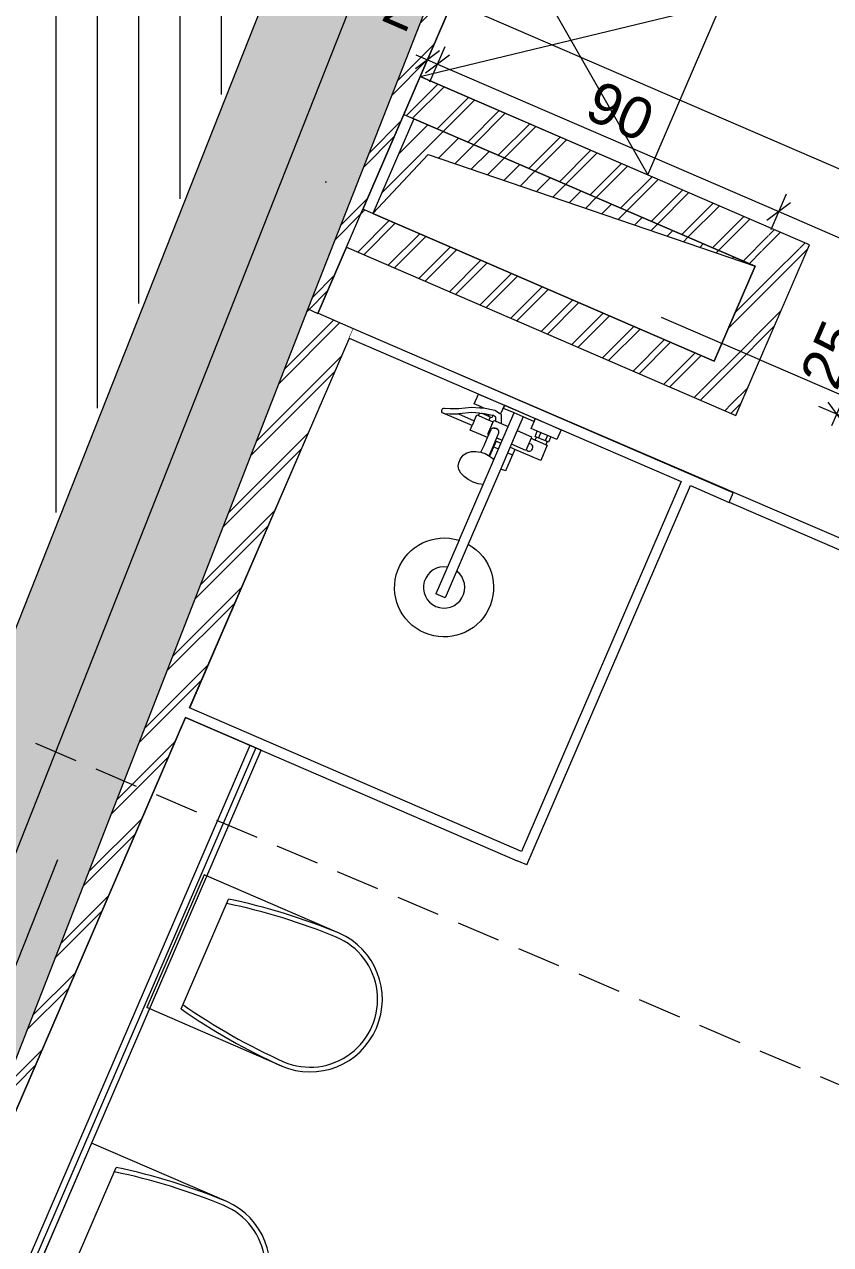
# Model space of a CAD drawing. Header units: millimetres. Extents: x 12535370 to 12592842, y 356201668 to 356234587.
# Drawn here: x 12540822 to 12542774, y 356216781 to 356219734 of the extents above; entities that cross this region are included whole.
import ezdxf
from ezdxf.enums import TextEntityAlignment as Align

# ---------------------------------------------------------------- set-up
doc = ezdxf.new("R2010")
doc.units = ezdxf.units.MM
doc.header["$MEASUREMENT"] = 0
doc.set_wipeout_variables(frame=1)
for name, pattern in [('Dot & Dashed', [6702.78, 3527.78, -1763.89, 0, -1411.11]), ('Hidden', [158.75, 105.833333, -52.916667]), ('Wipeout_Contour', [1000, 0, -1000])]:
    doc.linetypes.add(name, pattern=pattern)
for name, color, linetype in [('New_015 Innenwände', 7, 'Continuous'), ('New_045 Dachkonstruktionen', 7, 'Continuous'), ('New_060 Möbel Einbau', 7, 'Continuous'), ('New_065 Möbel Einrichtung', 7, 'Continuous'), ('New_080 Raumdefinitionen', 7, 'Continuous'), ('New_290 Raster _ Achsen', 7, 'Continuous'), ('New_GRUNDSTÜCKSGRENZE', 7, 'Continuous')]:
    doc.layers.add(name, color=color, linetype=linetype)
for name, color, linetype, lineweight in [('New_015 Innenwände_Pen_No__1', 7, 'Continuous', 13), ('New_045 Dachkonstruktionen_Pen_No__1', 7, 'Continuous', 13), ('New_060 Möbel Einbau_Pen_No__1', 7, 'Continuous', 13), ('New_060 Möbel Einbau_Pen_No__3', 7, 'Continuous', 18), ('New_065 Möbel Einrichtung_Pen_No__1', 7, 'Continuous', 13), ('New_255 Plangrafiken_Pen_No__1', 7, 'Continuous', 13), ('New_255 Plangrafiken_Pen_No__21', 1, 'Continuous', 13), ('New_255 Plangrafiken_Pen_No__39', 8, 'Continuous', 13), ('New_290 Raster _ Achsen_Pen_No__108', 7, 'Continuous', 13), ('New_GRUNDSTÜCKSGRENZE_Pen_No__1', 7, 'Continuous', 13), ('New_HKLS_Pen_No__21', 1, 'Continuous', 13)]:
    doc.layers.add(name, color=color, linetype=linetype, lineweight=lineweight)
doc.styles.add('GENERATED_STYLE_1', font='arial.ttf')
doc.dimstyles.new('GENERATED_STYLE__1', dxfattribs={"dimtxt": 125, "dimasz": 47.5, "dimexe": 0.18, "dimexo": 2, "dimgap": 0, "dimtad": 1, "dimlfac": 0.001, "dimzin": 0, "dimdsep": 46, "dimtxsty": 'GENERATED_STYLE_1', "dimblk": 'ARROWHEAD_2', "dimblk1": 'ARROWHEAD_2', "dimblk2": 'ARROWHEAD_2', "dimcen": 0.09, "dimclrd": 7, "dimclre": 7, "dimclrt": 7, "dimadec": 0, "dimazin": 0, "dimtfac": 1, "dimtdec": 4, "dimtmove": 0, "dimatfit": 3, "dimfxl": 1, "dimtolj": 1, "dimtzin": 0, "dimarcsym": 0})
doc.dimstyles.new('GENERATED_STYLE__2', dxfattribs={"dimtxt": 100, "dimasz": 47.5, "dimexe": 0.18, "dimexo": 2, "dimgap": 0, "dimtad": 1, "dimlfac": 0.001, "dimzin": 0, "dimdsep": 46, "dimtxsty": 'GENERATED_STYLE_1', "dimblk": 'ARROWHEAD_2', "dimblk1": 'ARROWHEAD_2', "dimblk2": 'ARROWHEAD_2', "dimcen": 0.09, "dimclrd": 7, "dimclre": 7, "dimclrt": 7, "dimadec": 0, "dimazin": 0, "dimtfac": 1, "dimtdec": 4, "dimtmove": 0, "dimatfit": 3, "dimfxl": 1, "dimtolj": 1, "dimtzin": 0, "dimarcsym": 0})
pattern_1 = [(45, (12240439.16, 356160438.356), (-53.033009, 53.033009), []), (45, (12240428.55, 356160448.96), (-53.033009, 53.033009), [])]

# ---------------------------------------------------------------- blocks, each defined once
blk = doc.blocks.new('Wall_1', base_point=(12539105, 356213987.7))
at = {"layer": 'New_015 Innenwände', "linetype": 'Continuous', "lineweight": 0, "true_color": 0x000000}
h = blk.add_hatch(dxfattribs=at)
h.set_pattern_fill('DÄMMSTOFF__POLYSTYROL_EPS', color=18, style=0, pattern_type=2)
h.set_pattern_definition([(338.410869, (12240439.157, 356160438.356), (19.119148, 48.316231), [30, -60]), (338.410869, (12240490.56, 356160445.956), (19.119148, 48.316231), [30, -60]), (38.410869, (12240467.05, 356160427.317), (-32.28351, 40.715783), [30, -60]), (38.410869, (12240486.17, 356160475.633), (-32.28351, 40.715783), [30, -60]), (98.410869, (12240439.157, 356160438.356), (51.4026574, 7.600448), [30, -60]), (98.410869, (12240458.276, 356160486.67), (51.4026574, 7.600448), [30, -60])])
h.paths.add_polyline_path([(12544625.9, 356227939.6), (12539105, 356213987.7), (12539291, 356213914.1), (12544811.9, 356227866)])
h = blk.add_hatch(dxfattribs=at)
h.set_pattern_fill('BETON_BEWEHRT_SN46', color=18, style=0, pattern_type=2)
h.set_pattern_definition([(45, (12240439.16, 356160438.36), (-70.710678, 70.710678), [30, -20]), (45, (12240403.8, 356160473.71), (-70.710678, 70.710678), [100, 0])])
h.paths.add_polyline_path([(12544811.9, 356227866), (12539291, 356213914.1), (12539477, 356213840.5), (12544997.9, 356227792.4)])
at = {"layer": 'New_015 Innenwände_Pen_No__1', "color": 7, "linetype": 'Continuous', "lineweight": 13}
blk.add_line((12544811.9, 356227866), (12539291, 356213914.1), dxfattribs=at)
at = {"layer": 'New_015 Innenwände_Pen_No__1', "color": 7, "linetype": 'Continuous', "lineweight": 13, "flags": 128}
for points in [[(12544625.9, 356227939.6), (12539105, 356213987.7)], [(12539477, 356213840.5), (12544997.9, 356227792.4)]]:
    blk.add_lwpolyline(points, dxfattribs=at)
blk = doc.blocks.new('*X21', base_point=(12240439.2, 356160438.4))
at = {"layer": 'New_255 Plangrafiken_Pen_No__39', "color": 8, "linetype": 'Continuous', "lineweight": 13}
for p, q in [((12540898.2, 356219933.6), (12540898.2, 356219683.6)), ((12540898.2, 356219933.6), (12540898.2, 356219683.6)), ((12540998.2, 356219933.6), (12540998.2, 356219683.6)), ((12540998.2, 356219933.6), (12540998.2, 356219683.6)), ((12541098.2, 356219933.6), (12541098.2, 356219683.6)), ((12541098.2, 356219933.6), (12541098.2, 356219683.6)), ((12541198.2, 356219933.6), (12541198.2, 356219683.6)), ((12541198.2, 356219933.6), (12541198.2, 356219683.6)), ((12541298.2, 356219933.6), (12541298.2, 356219683.6)), ((12541298.2, 356219933.6), (12541298.2, 356219683.6)), ((12540898.2, 356219683.6), (12540898.2, 356219433.6)), ((12540898.2, 356219683.6), (12540898.2, 356219433.6)), ((12540998.2, 356219683.6), (12540998.2, 356219433.6)), ((12540998.2, 356219683.6), (12540998.2, 356219433.6)), ((12541098.2, 356219683.6), (12541098.2, 356219433.6)), ((12541098.2, 356219683.6), (12541098.2, 356219433.6)), ((12541198.2, 356219683.6), (12541198.2, 356219433.6)), ((12541198.2, 356219683.6), (12541198.2, 356219433.6)), ((12541298.2, 356219683.6), (12541298.2, 356219564.3)), ((12541298.2, 356219683.6), (12541298.2, 356219564.3)), ((12540898.2, 356219433.6), (12540898.2, 356219183.6)), ((12540898.2, 356219433.6), (12540898.2, 356219183.6)), ((12540998.2, 356219433.6), (12540998.2, 356219183.6)), ((12540998.2, 356219433.6), (12540998.2, 356219183.6)), ((12541098.2, 356219433.6), (12541098.2, 356219183.6)), ((12541098.2, 356219433.6), (12541098.2, 356219183.6)), ((12541198.2, 356219433.6), (12541198.2, 356219311.3)), ((12541198.2, 356219433.6), (12541198.2, 356219311.3)), ((12540898.2, 356219183.6), (12540898.2, 356218933.6)), ((12540898.2, 356219183.6), (12540898.2, 356218933.6)), ((12540998.2, 356219183.6), (12540998.2, 356218933.6)), ((12540998.2, 356219183.6), (12540998.2, 356218933.6)), ((12541098.2, 356219183.6), (12541098.2, 356219058.2)), ((12541098.2, 356219183.6), (12541098.2, 356219058.2)), ((12540898.2, 356218933.6), (12540898.2, 356218683.6)), ((12540898.2, 356218933.6), (12540898.2, 356218683.6)), ((12540998.2, 356218933.6), (12540998.2, 356218805.2)), ((12540998.2, 356218933.6), (12540998.2, 356218805.2)), ((12540898.2, 356218683.6), (12540898.2, 356218552.1)), ((12540898.2, 356218683.6), (12540898.2, 356218552.1))]:
    blk.add_line(p, q, dxfattribs=at)
blk = doc.blocks.new('Fill_5', base_point=(12240439.2, 356160438.4))
at = {"layer": 'New_255 Plangrafiken_Pen_No__39', "color": 8, "linetype": 'Continuous', "lineweight": 13}
blk.add_blockref('*X21', (12240439.2, 356160438.4), dxfattribs=at)
blk = doc.blocks.new('Wall_12', base_point=(12541618.6, 356218997.2))
at = {"color": 254, "linetype": 'Wipeout_Contour', "lineweight": 0, "ltscale": 1425753345.866353}
blk.add_wipeout([(12541618.6, 356218997.2), (12541508.3, 356219044.9), (12540428.1, 356216272.7), (12540439.5, 356216267.8)], dxfattribs=at).dxf.layer = 'New_015 Innenwände'
at = {"layer": 'New_015 Innenwände', "linetype": 'Continuous', "lineweight": 0, "true_color": 0x000000}
h = blk.add_hatch(dxfattribs=at)
h.set_pattern_fill('INSULATION', color=18, style=0, pattern_type=2)
h.set_pattern_definition(pattern_1)
h.paths.add_polyline_path([(12541618.6, 356218997.2), (12541508.3, 356219044.9), (12540428.1, 356216272.7), (12540439.5, 356216267.8)])
at = {"layer": 'New_015 Innenwände_Pen_No__1', "color": 7, "linetype": 'Continuous', "lineweight": 13, "flags": 128}
for points in [[(12541508.3, 356219044.9), (12540428.1, 356216272.7)], [(12541618.6, 356218997.2), (12541508.3, 356219044.9)], [(12541222, 356218079.2), (12541618.6, 356218997.2)], [(12540439.5, 356216267.8), (12541212.1, 356218056.2)], [(12540428.1, 356216272.7), (12540439.5, 356216267.8)]]:
    blk.add_lwpolyline(points, dxfattribs=at)
blk = doc.blocks.new('Wall_13', base_point=(12541508.3, 356219044.9))
at = {"color": 254, "linetype": 'Wipeout_Contour', "lineweight": 0, "ltscale": 1425763874.549825}
blk.add_wipeout([(12541508.3, 356219044.9), (12541532.8, 356219034.3), (12542565.6, 356221425), (12542461, 356221470.2)], dxfattribs=at).dxf.layer = 'New_015 Innenwände'
at = {"layer": 'New_015 Innenwände', "linetype": 'Continuous', "lineweight": 0, "true_color": 0x000000}
h = blk.add_hatch(dxfattribs=at)
h.set_pattern_fill('INSULATION', color=18, style=0, pattern_type=2)
h.set_pattern_definition(pattern_1)
h.paths.add_polyline_path([(12541508.3, 356219044.9), (12541532.8, 356219034.3), (12542565.6, 356221425), (12542461, 356221470.2)])
at = {"layer": 'New_015 Innenwände_Pen_No__1', "color": 7, "linetype": 'Continuous', "lineweight": 13, "flags": 128}
for points in [[(12542461, 356221470.2), (12541508.3, 356219044.9)], [(12542565.6, 356221425), (12542461, 356221470.2)], [(12541532.8, 356219034.3), (12542565.6, 356221425)], [(12541508.3, 356219044.9), (12541532.8, 356219034.3)]]:
    blk.add_lwpolyline(points, dxfattribs=at)
blk = doc.blocks.new('Wall_29', base_point=(12541618.6, 356218997.2))
at = {"color": 254, "linetype": 'Wipeout_Contour', "lineweight": 0, "ltscale": 1425758060.07707}
blk.add_wipeout([(12541608.7, 356218974.3), (12542528.5, 356218576.9), (12542538.4, 356218599.9), (12541618.6, 356218997.2)], dxfattribs=at).dxf.layer = 'New_015 Innenwände'
at = {"layer": 'New_015 Innenwände_Pen_No__1', "color": 7, "linetype": 'Continuous', "lineweight": 13, "flags": 128}
for points in [[(12542538.4, 356218599.9), (12541618.6, 356218997.2)], [(12541608.7, 356218974.3), (12542411.9, 356218627.3)], [(12542434.9, 356218617.3), (12542528.5, 356218576.9)], [(12542528.5, 356218576.9), (12542538.4, 356218599.9)]]:
    blk.add_lwpolyline(points, dxfattribs=at)
blk = doc.blocks.new('Wall_32', base_point=(12542444.8, 356218640.3))
at = {"color": 254, "linetype": 'Wipeout_Contour', "lineweight": 0, "ltscale": 1069315321.475816}
blk.add_wipeout([(12542025.3, 356217732.2), (12542015.4, 356217709.3), (12542038.3, 356217699.3)], dxfattribs=at).dxf.layer = 'New_015 Innenwände'
at = {"color": 254, "linetype": 'Wipeout_Contour', "lineweight": 0, "ltscale": 1425755634.470663}
blk.add_wipeout([(12542048.2, 356217722.3), (12542434.9, 356218617.3), (12542411.9, 356218627.3), (12542025.3, 356217732.2)], dxfattribs=at).dxf.layer = 'New_015 Innenwände'
at = {"color": 254, "linetype": 'Wipeout_Contour', "lineweight": 0, "ltscale": 1069315336.051856}
blk.add_wipeout([(12542048.2, 356217722.3), (12542025.3, 356217732.2), (12542038.3, 356217699.3)], dxfattribs=at).dxf.layer = 'New_015 Innenwände'
at = {"layer": 'New_015 Innenwände_Pen_No__1', "color": 7, "linetype": 'Continuous', "lineweight": 13, "flags": 128}
for points in [[(12542411.9, 356218627.3), (12542025.3, 356217732.2)], [(12542038.3, 356217699.3), (12542434.9, 356218617.3)], [(12542038.3, 356217699.3), (12542015.4, 356217709.3)]]:
    blk.add_lwpolyline(points, dxfattribs=at)
blk = doc.blocks.new('Wall_33', base_point=(12542038.3, 356217699.3))
at = {"color": 254, "linetype": 'Wipeout_Contour', "lineweight": 0, "ltscale": 1425754426.916301}
blk.add_wipeout([(12542025.3, 356217732.2), (12541222, 356218079.2), (12541212.1, 356218056.2), (12542015.4, 356217709.3)], dxfattribs=at).dxf.layer = 'New_015 Innenwände'
at = {"layer": 'New_015 Innenwände_Pen_No__1', "color": 7, "linetype": 'Continuous', "lineweight": 13, "flags": 128}
for points in [[(12542025.3, 356217732.2), (12541222, 356218079.2)], [(12541212.1, 356218056.2), (12542015.4, 356217709.3)]]:
    blk.add_lwpolyline(points, dxfattribs=at)
blk = doc.blocks.new('Wall_34', base_point=(12540623.1, 356216188.5))
at = {"layer": 'New_015 Innenwände_Pen_No__1', "color": 7, "linetype": 'Continuous', "lineweight": 13}
for p, q in [((12541368.2, 356217988.8), (12540595.6, 356216200.4)), ((12541382, 356217982.9), (12540609.4, 356216194.4))]:
    blk.add_line(p, q, dxfattribs=at)
at = {"layer": 'New_015 Innenwände_Pen_No__1', "color": 7, "linetype": 'Continuous', "lineweight": 13, "flags": 128}
for points in [[(12541212.1, 356218056.2), (12540439.5, 356216267.8)], [(12541395.7, 356217976.9), (12541212.1, 356218056.2)], [(12540623.1, 356216188.5), (12541395.7, 356217976.9)], [(12540439.5, 356216267.8), (12540623.1, 356216188.5)]]:
    blk.add_lwpolyline(points, dxfattribs=at)
blk = doc.blocks.new('Wall_37', base_point=(12541641.6, 356219286))
at = {"color": 254, "linetype": 'Wipeout_Contour', "lineweight": 0, "ltscale": 1069318818.097131}
blk.add_wipeout([(12542492, 356218918.7), (12542544.2, 356218787.2), (12542583.8, 356218879)], dxfattribs=at).dxf.layer = 'New_015 Innenwände'
at = {"layer": 'New_015 Innenwände', "linetype": 'Continuous', "lineweight": 0, "true_color": 0x000000}
h = blk.add_hatch(dxfattribs=at)
h.set_pattern_fill('INSULATION', color=18, style=0, pattern_type=2)
h.set_pattern_definition(pattern_1)
h.paths.add_polyline_path([(12542492, 356218918.7), (12542544.2, 356218787.2), (12542583.8, 356218879)])
at = {"color": 254, "linetype": 'Wipeout_Contour', "lineweight": 0, "ltscale": 1425759133.275683}
blk.add_wipeout([(12541641.6, 356219286), (12541602, 356219194.2), (12542452.4, 356218826.9), (12542492, 356218918.7)], dxfattribs=at).dxf.layer = 'New_015 Innenwände'
at = {"layer": 'New_015 Innenwände', "linetype": 'Continuous', "lineweight": 0, "true_color": 0x000000}
h = blk.add_hatch(dxfattribs=at)
h.set_pattern_fill('INSULATION', color=18, style=0, pattern_type=2)
h.set_pattern_definition(pattern_1)
h.paths.add_polyline_path([(12541641.6, 356219286), (12541602, 356219194.2), (12542452.4, 356218826.9), (12542492, 356218918.7)])
at = {"layer": 'New_015 Innenwände_Pen_No__1', "color": 7, "linetype": 'Continuous', "lineweight": 13, "flags": 128}
blk.add_lwpolyline([(12541602, 356219194.2), (12541641.6, 356219286)], dxfattribs=at)
at = {"color": 254, "linetype": 'Wipeout_Contour', "lineweight": 0, "ltscale": 1069318760.967703}
blk.add_wipeout([(12542492, 356218918.7), (12542452.4, 356218826.9), (12542544.2, 356218787.2)], dxfattribs=at).dxf.layer = 'New_015 Innenwände'
at = {"layer": 'New_015 Innenwände', "linetype": 'Continuous', "lineweight": 0, "true_color": 0x000000}
h = blk.add_hatch(dxfattribs=at)
h.set_pattern_fill('INSULATION', color=18, style=0, pattern_type=2)
h.set_pattern_definition(pattern_1)
h.paths.add_polyline_path([(12542492, 356218918.7), (12542452.4, 356218826.9), (12542544.2, 356218787.2)])
at = {"layer": 'New_015 Innenwände_Pen_No__1', "color": 7, "linetype": 'Continuous', "lineweight": 13, "flags": 128}
for points in [[(12542492, 356218918.7), (12541641.6, 356219286)], [(12541602, 356219194.2), (12542544.2, 356218787.2)], [(12542544.2, 356218787.2), (12542583.8, 356218879)]]:
    blk.add_lwpolyline(points, dxfattribs=at)
blk = doc.blocks.new('Wall_38', base_point=(12542492, 356218918.7))
at = {"color": 254, "linetype": 'Wipeout_Contour', "lineweight": 0, "ltscale": 1069319832.340542}
blk.add_wipeout([(12542630.8, 356219240), (12542591.2, 356219148.2), (12542722.6, 356219200.3)], dxfattribs=at).dxf.layer = 'New_015 Innenwände'
at = {"layer": 'New_015 Innenwände', "linetype": 'Continuous', "lineweight": 0, "true_color": 0x000000}
h = blk.add_hatch(dxfattribs=at)
h.set_pattern_fill('INSULATION', color=18, style=0, pattern_type=2)
h.set_pattern_definition(pattern_1)
h.paths.add_polyline_path([(12542630.8, 356219240), (12542591.2, 356219148.2), (12542722.6, 356219200.3)])
at = {"color": 254, "linetype": 'Wipeout_Contour', "lineweight": 0, "ltscale": 1425759038.018392}
blk.add_wipeout([(12542591.2, 356219148.2), (12542492, 356218918.7), (12542583.8, 356218879), (12542683, 356219108.5)], dxfattribs=at).dxf.layer = 'New_015 Innenwände'
at = {"layer": 'New_015 Innenwände', "linetype": 'Continuous', "lineweight": 0, "true_color": 0x000000}
h = blk.add_hatch(dxfattribs=at)
h.set_pattern_fill('INSULATION', color=18, style=0, pattern_type=2)
h.set_pattern_definition(pattern_1)
h.paths.add_polyline_path([(12542591.2, 356219148.2), (12542492, 356218918.7), (12542583.8, 356218879), (12542683, 356219108.5)])
at = {"color": 254, "linetype": 'Wipeout_Contour', "lineweight": 0, "ltscale": 1069319702.64984}
blk.add_wipeout([(12542591.2, 356219148.2), (12542683, 356219108.5), (12542722.6, 356219200.3)], dxfattribs=at).dxf.layer = 'New_015 Innenwände'
at = {"layer": 'New_015 Innenwände', "linetype": 'Continuous', "lineweight": 0, "true_color": 0x000000}
h = blk.add_hatch(dxfattribs=at)
h.set_pattern_fill('INSULATION', color=18, style=0, pattern_type=2)
h.set_pattern_definition(pattern_1)
h.paths.add_polyline_path([(12542591.2, 356219148.2), (12542683, 356219108.5), (12542722.6, 356219200.3)])
at = {"layer": 'New_015 Innenwände_Pen_No__1', "color": 7, "linetype": 'Continuous', "lineweight": 13, "flags": 128}
for points in [[(12542722.6, 356219200.3), (12542630.8, 356219240)], [(12542583.8, 356218879), (12542722.6, 356219200.3)], [(12542591.2, 356219148.2), (12542492, 356218918.7)]]:
    blk.add_lwpolyline(points, dxfattribs=at)
blk = doc.blocks.new('Wall_39', base_point=(12542591.2, 356219148.2))
at = {"color": 254, "linetype": 'Wipeout_Contour', "lineweight": 0, "ltscale": 1425760437.225358}
blk.add_wipeout([(12541780.4, 356219607.4), (12541740.8, 356219515.6), (12542591.2, 356219148.2), (12542630.8, 356219240)], dxfattribs=at).dxf.layer = 'New_015 Innenwände'
at = {"layer": 'New_015 Innenwände', "linetype": 'Continuous', "lineweight": 0, "true_color": 0x000000}
h = blk.add_hatch(dxfattribs=at)
h.set_pattern_fill('INSULATION', color=18, style=0, pattern_type=2)
h.set_pattern_definition(pattern_1)
h.paths.add_polyline_path([(12541780.4, 356219607.4), (12541740.8, 356219515.6), (12542591.2, 356219148.2), (12542630.8, 356219240)])
at = {"layer": 'New_015 Innenwände_Pen_No__1', "color": 7, "linetype": 'Continuous', "lineweight": 13, "flags": 128}
for points in [[(12541780.4, 356219607.4), (12541740.8, 356219515.6)], [(12542630.8, 356219240), (12541780.4, 356219607.4)], [(12541740.8, 356219515.6), (12542591.2, 356219148.2)]]:
    blk.add_lwpolyline(points, dxfattribs=at)
blk = doc.blocks.new('Roof_2', base_point=(12557854.8, 356205888.1))
at = {"layer": 'New_045 Dachkonstruktionen_Pen_No__1', "color": 7, "linetype": 'Hidden', "lineweight": 13, "flags": 128}
blk.add_lwpolyline([(12540702.9, 356218055.7), (12557033.9, 356211123.6)], dxfattribs=at)
blk = doc.blocks.new('WC_1_Symbol 10[11]', base_point=(12541187.5, 356217514.5))
at = {"layer": 'New_060 Möbel Einbau_Pen_No__3', "color": 7, "linetype": 'Continuous', "lineweight": 18}
for p, q in [((12541256.9, 356217675.2), (12541118.1, 356217353.9)), ((12541583.9, 356217534), (12541256.9, 356217675.2)), ((12541201.5, 356217350.8), (12541316.3, 356217616.6)), ((12541445.1, 356217212.7), (12541118.1, 356217353.9))]:
    blk.add_line(p, q, dxfattribs=at)
for centre, major_axis, start_param, end_param in [((12541006.9, 356216147.9), (590.9, 1367.8), 0.013398, 0.202926), ((12541006.9, 356216147.9), (595.4, 1378.2), 0.013398, 0.201367), ((12541514.5, 356217373.3), (69.4, 160.7), 3.141593, 6.283185), ((12541514.5, 356217373.3), (64.9, 150.2), 3.141593, 6.298351), ((12542058.7, 356218582.8), (595.4, 1378.2), 2.940225, 3.128195), ((12542058.7, 356218582.8), (590.9, 1367.8), 2.938667, 3.128195)]:
    blk.add_ellipse(centre, major_axis=major_axis, ratio=0.99359, start_param=start_param, end_param=end_param, dxfattribs=at)
blk = doc.blocks.new('Shower Kit 27[13]', base_point=(12542021.8, 356218795.8))
at = {"layer": 'New_060 Möbel Einbau_Pen_No__1', "color": 7, "linetype": 'Continuous', "lineweight": 13}
for p, q in [((12541838.3, 356218792.1), (12541836.3, 356218792.6)), ((12541838.3, 356218792.1), (12541852.5, 356218790.8)), ((12541852.5, 356218790.8), (12541873.2, 356218790.8)), ((12541921.1, 356218787), (12541946.8, 356218775.9)), ((12541923.6, 356218792.9), (12541935.8, 356218792)), ((12541924.8, 356218805.8), (12541937.5, 356218804.9)), ((12541934.6, 356218805.1), (12541926.1, 356218808.8)), ((12541928.8, 356218792.4), (12541928.5, 356218792.5)), ((12541928.9, 356218792.5), (12541928.8, 356218792.4)), ((12541945.3, 356218785.3), (12541928.8, 356218792.4)), ((12541935.8, 356218792), (12541954.8, 356218787.9)), ((12541936.3, 356218805), (12541936.3, 356218805)), ((12541937.5, 356218804.9), (12541956.7, 356218800.6)), ((12541947.2, 356218789.5), (12541945.3, 356218785.3)), ((12541954.8, 356218787.9), (12541956.3, 356218787.5)), ((12541956.7, 356218800.6), (12541961.2, 356218799.6)), ((12541961.2, 356218799.6), (12541962.3, 356218799.1)), ((12541962.3, 356218799.1), (12541973.5, 356218791.9)), ((12541973.5, 356218791.9), (12541974.6, 356218791.2)), ((12541974.6, 356218791.2), (12541974.9, 356218790.7)), ((12542029.6, 356218783.7), (12542007.6, 356218793.2)), ((12541911.2, 356218774.4), (12541906.1, 356218762.5)), ((12541932.6, 356218619.7), (12541993.3, 356218760.2)), ((12541944.2, 356218742.2), (12541956.9, 356218771.6)), ((12541949.9, 356218783.3), (12541945.3, 356218785.3)), ((12541952.7, 356218761.9), (12541954, 356218765)), ((12541954, 356218765), (12541955.3, 356218767.9)), ((12541955.3, 356218767.9), (12541956.3, 356218770.4)), ((12541963.5, 356218773), (12541976.3, 356218767.5)), ((12541943.5, 356218733.8), (12541952.1, 356218753.1)), ((12541944.2, 356218742.2), (12541946.8, 356218741.1)), ((12541953, 356218754.5), (12541952.1, 356218753.1)), ((12541954.3, 356218755.6), (12541953, 356218754.5)), ((12541954.2, 356218706.2), (12541970.5, 356218745.2)), ((12541955.8, 356218756.4), (12541954.3, 356218755.6)), ((12541957.5, 356218756.7), (12541955.8, 356218756.4)), ((12541959.1, 356218756.7), (12541957.5, 356218756.7)), ((12541959.1, 356218756.7), (12541961.8, 356218756.8)), ((12541959.1, 356218756.7), (12541959.1, 356218756.7)), ((12541959.3, 356218756.7), (12541959.1, 356218756.7)), ((12541961.1, 356218756.1), (12541959.3, 356218756.7)), ((12541966.6, 356218753.8), (12541961.1, 356218756.1)), ((12541961.8, 356218756.8), (12541964.4, 356218756.1)), ((12541964.4, 356218756.1), (12541966.6, 356218754.7)), ((12541965.4, 356218733), (12541979, 356218727.1)), ((12541966.6, 356218754.7), (12541968.3, 356218752.7)), ((12541968.2, 356218752.8), (12541966.6, 356218753.8)), ((12541968.3, 356218752.7), (12541968.2, 356218752.8)), ((12541968.3, 356218752.7), (12541968.3, 356218752.7)), ((12541969.5, 356218751.6), (12541968.3, 356218752.7)), ((12541970.4, 356218750.1), (12541969.5, 356218751.6)), ((12541970.9, 356218748.4), (12541970.4, 356218750.1)), ((12541970.5, 356218745.2), (12541970.9, 356218746.8)), ((12541970.9, 356218746.8), (12541970.9, 356218748.4)), ((12542015.4, 356218750.7), (12541975.3, 356218657.9)), ((12542048.7, 356218731.9), (12542036, 356218702.5)), ((12542084.5, 356218716.4), (12542058.8, 356218727.5)), ((12542087.6, 356218723.8), (12542061.9, 356218734.9)), ((12542096.9, 356218735.1), (12542063.8, 356218749.3)), ((12542072.1, 356218745.8), (12542066.5, 356218732.9)), ((12542088.6, 356218738.6), (12542083, 356218725.8)), ((12541927.2, 356218698), (12541929.2, 356218697.7)), ((12541947.5, 356218689.3), (12541954.2, 356218706.2)), ((12541963.9, 356218724.9), (12541948.3, 356218688.7)), ((12541958, 356218711.2), (12541969.9, 356218706)), ((12541962.3, 356218725.6), (12541975.9, 356218719.8)), ((12542009.8, 356218705.1), (12541997.9, 356218710.3)), ((12542036, 356218702.5), (12542001.1, 356218717.6)), ((12541929.2, 356218697.7), (12541937.8, 356218694.7)), ((12541937.8, 356218694.7), (12541945.9, 356218690.4)), ((12541945.9, 356218690.4), (12541952.9, 356218685.2)), ((12541952.9, 356218685.2), (12541957.1, 356218681.9)), ((12541954.3, 356218669.9), (12541954.3, 356218669.9)), ((12541957.1, 356218681.9), (12541958.8, 356218680.1)), ((12541959.9, 356218682.7), (12541959.8, 356218682.8)), ((12542003.9, 356218691.3), (12541992, 356218696.5)), ((12541874.5, 356218485.1), (12541818.4, 356218355.3)), ((12541896.5, 356218475.6), (12541840.5, 356218345.8)), ((12541840.5, 356218345.8), (12541818.4, 356218355.3))]:
    blk.add_line(p, q, dxfattribs=at)
at = {"layer": 'New_060 Möbel Einbau_Pen_No__1', "color": 7, "linetype": 'Continuous', "lineweight": 13, "flags": 128}
blk.add_lwpolyline([(12541896.5, 356218475.6, -19.949874), (12541874.5, 356218485.1), (12541932.6, 356218619.7), (12541920.4, 356218621.8), (12541908.2, 356218626.1), (12541896.7, 356218632.1), (12541886.7, 356218639.5), (12541879, 356218647.8), (12541874.1, 356218656.4), (12541872.3, 356218664.7), (12541873.6, 356218672.2), (12541877.9, 356218682), (12541879.6, 356218684.7), (12541884, 356218690.8), (12541886.5, 356218692.7), (12541893.5, 356218696.9), (12541896.1, 356218697.8), (12541904.9, 356218699.9), (12541915.3, 356218700), (12541920.5, 356218699.2), (12541927.2, 356218698), (12541934.9, 356218714.5), (12541943.5, 356218733.8), (12541901.5, 356218751.9), (12541906.1, 356218762.5), (12541836.3, 356218792.6, -0.853753), (12541839.5, 356218805), (12541852.9, 356218803.8), (12541873.9, 356218803.8), (12541904.4, 356218807.2), (12541924.8, 356218805.8), (12541926.1, 356218808.8), (12541911.4, 356218815.2), (12541921.7, 356218839), (12541984.2, 356218812.1), (12541974.9, 356218790.7), (12541975.4, 356218790.2), (12541976.1, 356218789.2), (12541976.5, 356218788), (12541976.7, 356218786.7), (12541976.4, 356218767.5), (12541993.3, 356218760.2), (12542007.6, 356218793.2), (12541981.9, 356218804.3), (12541985.1, 356218811.7), (12542058.5, 356218779.9), (12542055.3, 356218772.6), (12542029.6, 356218783.7), (12542015.4, 356218750.7), (12542050.2, 356218735.6), (12542048.7, 356218731.9), (12542058.8, 356218727.5), (12542061.9, 356218734.9), (12542058.3, 356218736.5), (12542063.8, 356218749.3), (12542049.1, 356218755.7), (12542059.4, 356218779.5), (12542121.9, 356218752.6), (12542111.5, 356218728.7), (12542096.9, 356218735.1), (12542091.3, 356218722.2), (12542087.6, 356218723.8), (12542084.5, 356218716.4), (12542088.1, 356218714.9), (12542072.3, 356218678.1), (12542009.8, 356218705.1), (12541987.2, 356218652.8), (12541986.7, 356218653), (12541985.2, 356218653.6), (12541983, 356218654.6), (12541980, 356218655.9), (12541976.3, 356218657.5), (12541975.3, 356218657.9)], format="xyb", close=True, dxfattribs=at)
for points in [[(12541921.1, 356218787), (12541923.6, 356218792.9), (12541904.6, 356218794.2), (12541874.7, 356218790.8), (12541873.2, 356218790.8), (12541911.2, 356218774.4), (12541917.4, 356218788.6)], [(12541958.4, 356218775.2), (12541963.5, 356218773), (12541963.7, 356218782.8), (12541956.3, 356218787.5), (12541956.1, 356218787.5), (12541953.6, 356218781.7), (12541949.9, 356218783.3), (12541946.8, 356218775.9), (12541956.9, 356218771.6)]]:
    blk.add_lwpolyline(points, close=True, dxfattribs=at)
at = {"layer": 'New_060 Möbel Einbau_Pen_No__1', "color": 7, "linetype": 'Continuous', "lineweight": 13}
for centre, radius, start, end in [((12542044.1, 356218709.9), 9, 216.6372, 96.6372), ((12541838.2, 356218370.8), 50, 80.5238, 52.7507)]:
    blk.add_arc(centre, radius, start, end, dxfattribs=at)
blk = doc.blocks.new('WC_1_Symbol 10[15]', base_point=(12540915.4, 356216865.1))
at = {"layer": 'New_060 Möbel Einbau_Pen_No__3', "color": 7, "linetype": 'Continuous', "lineweight": 18}
for p, q in [((12540984.8, 356217025.8), (12540846, 356216704.5)), ((12541311.8, 356216884.5), (12540984.8, 356217025.8)), ((12540929.4, 356216701.4), (12541044.2, 356216967.2)), ((12541173, 356216563.2), (12540846, 356216704.5))]:
    blk.add_line(p, q, dxfattribs=at)
for centre, major_axis, start_param, end_param in [((12540734.8, 356215498.5), (590.9, 1367.8), 0.013398, 0.202926), ((12540734.8, 356215498.5), (595.4, 1378.2), 0.013398, 0.201367), ((12541242.4, 356216723.9), (69.4, 160.7), 3.141593, 6.283185), ((12541242.4, 356216723.9), (64.9, 150.2), 3.141593, 6.298351), ((12541786.6, 356217933.4), (595.4, 1378.2), 2.940225, 3.128195), ((12541786.6, 356217933.4), (590.9, 1367.8), 2.938667, 3.128195)]:
    blk.add_ellipse(centre, major_axis=major_axis, ratio=0.99359, start_param=start_param, end_param=end_param, dxfattribs=at)
blk = doc.blocks.new('Schrank variabel 25[28]', base_point=(12541959.3, 356220021.5))
at = {"layer": 'New_065 Möbel Einrichtung_Pen_No__1', "color": 7, "linetype": 'Continuous', "lineweight": 13}
for p, q in [((12541959.3, 356220021.5), (12542331.2, 356219369.4)), ((12541780.4, 356219607.4), (12542510.1, 356219783.6))]:
    blk.add_line(p, q, dxfattribs=at)
at = {"layer": 'New_065 Möbel Einrichtung_Pen_No__1', "color": 7, "linetype": 'Continuous', "lineweight": 13, "flags": 128}
blk.add_lwpolyline([(12541959.3, 356220021.5), (12541780.4, 356219607.4), (12542331.2, 356219369.4), (12542510.1, 356219783.6)], close=True, dxfattribs=at)
blk = doc.blocks.new('Standard grid marker[33]', base_point=(12539645.8, 356220744.6))
at = {"layer": 'New_290 Raster _ Achsen_Pen_No__108', "color": 7, "linetype": 'Dot & Dashed', "lineweight": 13}
blk.add_line((12540563.8, 356220348), (12561567.2, 356211274.9), dxfattribs=at)
at = {"layer": 'New_290 Raster _ Achsen_Pen_No__108', "color": 7, "lineweight": 13, "style": 'GENERATED_STYLE_1'}
for tag, p in [('AC_MarkerText_1_0', (12539528.5, 356220880.1)), ('AC_MarkerText_1_1', (12562689.2, 356210875))]:
    blk.add_attdef(tag, text='', height=150, rotation=336.6365, dxfattribs=at).set_placement(p, align=Align.TOP_CENTER)
blk = doc.blocks.new('Standard grid marker[39]', base_point=(12539230.2, 356213489.9))
at = {"layer": 'New_290 Raster _ Achsen_Pen_No__108', "color": 7, "linetype": 'Dot & Dashed', "lineweight": 13}
blk.add_line((12539603.7, 356214432.9), (12547078.2, 356233305.9), dxfattribs=at)
at = {"layer": 'New_290 Raster _ Achsen_Pen_No__108', "color": 7, "lineweight": 13, "style": 'GENERATED_STYLE_1'}
for tag, p in [('AC_MarkerText_1_1', (12547559.5, 356234477.6)), ('AC_MarkerText_1_0', (12539209.1, 356213393.3))]:
    blk.add_attdef(tag, text='', height=150, rotation=336.6365, dxfattribs=at).set_placement(p, align=Align.TOP_CENTER)
blk = doc.blocks.new('*D167', base_point=(12240439.2, 356160438.4))
at = {"layer": 'New_GRUNDSTÜCKSGRENZE_Pen_No__1', "color": 7, "linetype": 'Continuous', "lineweight": 13, "transparency": 16777216}
for p, q in [((12542619.9, 356228806.2), (12542533.9, 356228843.3)), ((12542598.4, 356228795.8), (12542555.4, 356228853.7)), ((12542576.9, 356228824.7), (12542589, 356228852.8)), ((12536469.8, 356214687.4), (12542576.9, 356228824.7)), ((12536448.3, 356214716.4), (12536491.4, 356214658.5)), ((12536512.9, 356214668.8), (12536426.8, 356214706)), ((12536457.7, 356214659.4), (12536469.8, 356214687.4))]:
    blk.add_line(p, q, dxfattribs=at)
at = {"layer": 'New_GRUNDSTÜCKSGRENZE_Pen_No__1', "color": 7, "lineweight": 13, "transparency": 16777216, "insert": (12539415.4, 356221569.1), "char_height": 125, "attachment_point": 7, "rotation": 66.6365, "style": 'GENERATED_STYLE_1'}
blk.add_mtext('\\A1;{\\pql;\\fArial|b0|i0|c0|p0;\\W1.000000;15,40}', dxfattribs=at)
blk = doc.blocks.new('ARROWHEAD_2')
at = {"color": 0, "linetype": 'Continuous', "lineweight": 0}
for p, q in [((-0.378, -0.655), (0.378, 0.655)), ((0, 0), (-1, 0))]:
    blk.add_line(p, q, dxfattribs=at)
blk = doc.blocks.new('*D176', base_point=(12240439.2, 356160438.4))
at = {"layer": 'New_GRUNDSTÜCKSGRENZE_Pen_No__1', "color": 7, "linetype": 'Continuous', "lineweight": 13, "transparency": 16777216}
for p, q in [((12541779.3, 356219604.7), (12541816.5, 356219690.8)), ((12541826.8, 356219669.3), (12541768.9, 356219626.2)), ((12541769.8, 356219659.9), (12541797.9, 356219647.8)), ((12541851, 356219658.8), (12541793.1, 356219615.8)), ((12541797.9, 356219647.8), (12541822.1, 356219637.3))]:
    blk.add_line(p, q, dxfattribs=at)
at = {"layer": 'New_GRUNDSTÜCKSGRENZE_Pen_No__1', "color": 7, "lineweight": 13, "transparency": 16777216, "insert": (12541670.8, 356219718.3), "char_height": 100, "attachment_point": 7, "rotation": 336.6365, "style": 'GENERATED_STYLE_1'}
blk.add_mtext('\\A1;{\\pql;\\fArial|b0|i0|c0|p0;\\W1.000000;2\\fArial|b0|i0|c0|p0;\\W1.000000;\\A1{\\H.66x;\\S5^  ;}}', dxfattribs=at)
blk = doc.blocks.new('*D177', base_point=(12240439.2, 356160438.4))
at = {"layer": 'New_GRUNDSTÜCKSGRENZE_Pen_No__1', "color": 7, "linetype": 'Continuous', "lineweight": 13, "transparency": 16777216}
for p, q in [((12541803.5, 356219594.3), (12541840.7, 356219680.3)), ((12541851, 356219658.8), (12541793.1, 356219615.8)), ((12541797.9, 356219647.8), (12541822.1, 356219637.3)), ((12541822.1, 356219637.3), (12542648.3, 356219280.4)), ((12542677.2, 356219301.9), (12542619.3, 356219258.9))]:
    blk.add_line(p, q, dxfattribs=at)
at = {"layer": 'New_GRUNDSTÜCKSGRENZE_Pen_No__1', "color": 7, "lineweight": 13, "transparency": 16777216, "insert": (12542173.1, 356219507.5), "char_height": 100, "attachment_point": 7, "rotation": 336.6365, "style": 'GENERATED_STYLE_1'}
blk.add_mtext('\\A1;{\\pql;\\fArial|b0|i0|c0|p0;\\W1.000000;90}', dxfattribs=at)
blk = doc.blocks.new('*D178', base_point=(12240439.2, 356160438.4))
at = {"layer": 'New_GRUNDSTÜCKSGRENZE_Pen_No__1', "color": 7, "linetype": 'Continuous', "lineweight": 13, "transparency": 16777216}
for p, q in [((12541822.1, 356219637.3), (12542648.3, 356219280.4)), ((12542629.7, 356219237.4), (12542666.9, 356219323.4)), ((12542677.2, 356219301.9), (12542619.3, 356219258.9)), ((12542648.3, 356219280.4), (12545924.6, 356217865.1)), ((12545953.6, 356217886.6), (12545895.7, 356217843.5))]:
    blk.add_line(p, q, dxfattribs=at)
at = {"layer": 'New_GRUNDSTÜCKSGRENZE_Pen_No__1', "color": 7, "lineweight": 13, "transparency": 16777216, "insert": (12544171.9, 356218644), "char_height": 100, "attachment_point": 7, "rotation": 336.6365, "style": 'GENERATED_STYLE_1'}
blk.add_mtext('\\A1;{\\pql;\\fArial|b0|i0|c0|p0;\\W1.000000;3,57}', dxfattribs=at)
blk = doc.blocks.new('*D179', base_point=(12240439.2, 356160438.4))
at = {"layer": 'New_GRUNDSTÜCKSGRENZE_Pen_No__1', "color": 7, "linetype": 'Continuous', "lineweight": 13, "transparency": 16777216}
for p, q in [((12542648.3, 356219280.4), (12545924.6, 356217865.1)), ((12545906, 356217822), (12545943.2, 356217908.1)), ((12545953.6, 356217886.6), (12545895.7, 356217843.5)), ((12545924.6, 356217865.1), (12546108.2, 356217785.8)), ((12546137.2, 356217807.3), (12546079.3, 356217764.2))]:
    blk.add_line(p, q, dxfattribs=at)
at = {"layer": 'New_GRUNDSTÜCKSGRENZE_Pen_No__1', "color": 7, "lineweight": 13, "transparency": 16777216, "char_height": 100, "attachment_point": 7, "rotation": 336.6365, "style": 'GENERATED_STYLE_1'}
for s, insert in [('\\A1;{\\pql;\\fArial|b0|i0|c0|p0;\\W1.000000;5}', (12546159.6, 356217937.8)), ('\\A1;{\\pql;\\fArial|b0|i0|c0|p0;\\W1.000000;20}', (12545954.3, 356217874))]:
    blk.add_mtext(s, dxfattribs=dict(at, insert=insert))
blk = doc.blocks.new('*D187', base_point=(12240439.2, 356160438.4))
at = {"layer": 'New_GRUNDSTÜCKSGRENZE_Pen_No__1', "color": 7, "linetype": 'Continuous', "lineweight": 13, "transparency": 16777216}
for p, q in [((12545130.3, 356216363.7), (12545673.5, 356217621.2)), ((12545173.3, 356216345.1), (12545087.2, 356216382.3)), ((12545108.7, 356216392.6), (12545151.8, 356216334.7)), ((12544357.7, 356214575.2), (12545130.3, 356216363.7)), ((12544400.7, 356214556.6), (12544314.6, 356214593.8)), ((12544336.1, 356214604.1), (12544379.2, 356214546.2)), ((12544345.6, 356214547.1), (12544357.7, 356214575.2))]:
    blk.add_line(p, q, dxfattribs=at)
at = {"layer": 'New_GRUNDSTÜCKSGRENZE_Pen_No__1', "color": 7, "lineweight": 13, "transparency": 16777216, "insert": (12544672.7, 356215354.8), "char_height": 100, "attachment_point": 7, "rotation": 66.6365, "style": 'GENERATED_STYLE_1'}
blk.add_mtext('\\A1;{\\pql;\\fArial|b0|i0|c0|p0;\\W1.000000;1,95}', dxfattribs=at)
blk = doc.blocks.new('*D188', base_point=(12240439.2, 356160438.4))
at = {"layer": 'New_GRUNDSTÜCKSGRENZE_Pen_No__1', "color": 7, "linetype": 'Continuous', "lineweight": 13, "transparency": 16777216}
for p, q in [((12545673.5, 356217621.2), (12545772.6, 356217850.7)), ((12545716.5, 356217602.6), (12545630.5, 356217639.8)), ((12545652, 356217650.1), (12545695, 356217592.2)), ((12545130.3, 356216363.7), (12545673.5, 356217621.2)), ((12545173.3, 356216345.1), (12545087.2, 356216382.3)), ((12545108.7, 356216392.6), (12545151.8, 356216334.7)), ((12544357.7, 356214575.2), (12545130.3, 356216363.7))]:
    blk.add_line(p, q, dxfattribs=at)
at = {"layer": 'New_GRUNDSTÜCKSGRENZE_Pen_No__1', "color": 7, "lineweight": 13, "transparency": 16777216, "insert": (12545330.6, 356216877.8), "char_height": 100, "attachment_point": 7, "rotation": 66.6365, "style": 'GENERATED_STYLE_1'}
blk.add_mtext('\\A1;{\\pql;\\fArial|b0|i0|c0|p0;\\W1.000000;1,37}', dxfattribs=at)
blk = doc.blocks.new('*D191', base_point=(12240439.2, 356160438.4))
at = {"layer": 'New_GRUNDSTÜCKSGRENZE_Pen_No__1', "color": 7, "linetype": 'Continuous', "lineweight": 13, "transparency": 16777216}
for p, q in [((12542930.9, 356219001.4), (12542844.8, 356219038.6)), ((12542866.3, 356219049), (12542909.4, 356218991.1)), ((12542788.7, 356218790.5), (12542887.8, 356219020)), ((12542767.2, 356218819.5), (12542810.2, 356218761.6)), ((12542831.7, 356218771.9), (12542745.7, 356218809.1)), ((12542776.6, 356218762.5), (12542788.7, 356218790.5))]:
    blk.add_line(p, q, dxfattribs=at)
at = {"layer": 'New_GRUNDSTÜCKSGRENZE_Pen_No__1', "color": 7, "lineweight": 13, "transparency": 16777216, "insert": (12542789.7, 356218843.2), "char_height": 100, "attachment_point": 7, "rotation": 66.6365, "style": 'GENERATED_STYLE_1'}
blk.add_mtext('\\A1;{\\pql;\\fArial|b0|i0|c0|p0;\\W1.000000;25}', dxfattribs=at)
blk = doc.blocks.new('*D192', base_point=(12240439.2, 356160438.4))
at = {"layer": 'New_GRUNDSTÜCKSGRENZE_Pen_No__1', "color": 7, "linetype": 'Continuous', "lineweight": 13, "transparency": 16777216}
for p, q in [((12543752.3, 356221021.3), (12544069.9, 356221756.3)), ((12543730.8, 356221050.2), (12543773.9, 356220992.3)), ((12542887.8, 356219020), (12543752.3, 356221021.3)), ((12542930.9, 356219001.4), (12542844.8, 356219038.6)), ((12542866.3, 356219049), (12542909.4, 356218991.1)), ((12542788.7, 356218790.5), (12542887.8, 356219020))]:
    blk.add_line(p, q, dxfattribs=at)
at = {"layer": 'New_GRUNDSTÜCKSGRENZE_Pen_No__1', "color": 7, "lineweight": 13, "transparency": 16777216, "insert": (12543248.8, 356219906.1), "char_height": 100, "attachment_point": 7, "rotation": 66.6365, "style": 'GENERATED_STYLE_1'}
blk.add_mtext('\\A1;{\\pql;\\fArial|b0|i0|c0|p0;\\W1.000000;2,18}', dxfattribs=at)

msp = doc.modelspace()

# ---------------------------------------------------------------- hatches: boundary and pattern name
at = {"layer": 'New_255 Plangrafiken_Pen_No__39', "linetype": 'Continuous', "lineweight": 13}
h = msp.add_hatch(dxfattribs=at)
h.set_pattern_fill('FEUERFESTER_STEIN', color=8, style=0, pattern_type=2)
h.set_pattern_definition([(45, (12240439.157, 356160438.356), (-26.5165043, 26.5165043), [])])
h.paths.add_polyline_path([(12541665.808, 356219275.532), (12541799.448, 356219418.392), (12542591.155, 356219148.127), (12541764.949, 356219505.034)])

# ---------------------------------------------------------------- linework, layer by layer
at = {"layer": 'New_080 Raumdefinitionen', "color": 21, "linetype": 'Continuous', "lineweight": 0, "true_color": 0xffa8a8, "flags": 128}
for points in [[(12542922.779, 356222251.875), (12541532.822, 356219034.26), (12544376.376, 356217811.338), (12545764.35, 356221024.363)], [(12541608.686, 356218974.255), (12540653.215, 356216762.431), (12540616.429, 356216777.035), (12539930.434, 356215108.075), (12545107.217, 356212873.806), (12546341.667, 356215731.438), (12546529.885, 356215650.131), (12546967.426, 356216659.369)]]:
    msp.add_lwpolyline(points, close=True, dxfattribs=at)
at = {"layer": 'New_255 Plangrafiken_Pen_No__21', "color": 1, "linetype": 'Continuous', "lineweight": 13, "flags": 128}
msp.add_lwpolyline([(12541665.808, 356219275.532), (12541799.448, 356219418.392), (12542591.155, 356219148.127), (12541764.949, 356219505.034)], close=True, dxfattribs=at)

# ---------------------------------------------------------------- block references
at = {"layer": 'New_015 Innenwände', "color": 7, "lineweight": 13}
msp.add_blockref('Wall_1', (12539105.04, 356213987.681), dxfattribs=at)
at = {"layer": 'New_255 Plangrafiken_Pen_No__39', "color": 8, "linetype": 'Continuous', "lineweight": 13}
msp.add_blockref('Fill_5', (12240439.157, 356160438.356), dxfattribs=at)

# ---------------------------------------------------------------- next in the draw order: block references
at = {"layer": 'New_015 Innenwände', "color": 7, "lineweight": 13}
msp.add_blockref('Wall_12', (12541618.6, 356218997.205), dxfattribs=at)

# ---------------------------------------------------------------- next in the draw order: block references
for name, p in [('Wall_13', (12541508.286, 356219044.859)), ('Wall_29', (12541618.6, 356218997.205))]:
    msp.add_blockref(name, p, dxfattribs=at)

# ---------------------------------------------------------------- next in the draw order: block references
for name, p in [('Wall_37', (12541641.623, 356219286.049)), ('Wall_32', (12542444.807, 356218640.298))]:
    msp.add_blockref(name, p, dxfattribs=at)

# ---------------------------------------------------------------- next in the draw order: block references
for name, p in [('Wall_38', (12542492.039, 356218918.683)), ('Wall_33', (12542038.329, 356217699.34))]:
    msp.add_blockref(name, p, dxfattribs=at)
at = {"layer": 'New_060 Möbel Einbau', "color": 7, "linetype": 'Continuous', "lineweight": 13}
msp.add_blockref('Shower Kit 27[13]', (12542021.79, 356218795.801), dxfattribs=at)

# ---------------------------------------------------------------- next in the draw order: linework, layer by layer
at = {"layer": 'New_255 Plangrafiken_Pen_No__1', "color": 7, "linetype": 'Continuous', "lineweight": 13}
msp.add_lwpolyline([(12542364.099, 356219025.436), (12543519.473, 356218526.334)], dxfattribs=at)

# ---------------------------------------------------------------- next in the draw order: block references
at = {"layer": 'New_015 Innenwände', "color": 7, "lineweight": 13}
for name, p in [('Wall_39', (12542591.18, 356219148.185)), ('Wall_34', (12540623.13, 356216188.453))]:
    msp.add_blockref(name, p, dxfattribs=at)

# ---------------------------------------------------------------- next in the draw order: linework, layer by layer
at = {"layer": 'New_HKLS_Pen_No__21', "color": 1, "linetype": 'Continuous', "lineweight": 13}
for p, q in [((12541764.949, 356219505.034), (12541665.808, 356219275.532)), ((12542591.155, 356219148.127), (12541764.949, 356219505.034)), ((12541665.808, 356219275.532), (12542492.014, 356218918.625)), ((12542492.014, 356218918.625), (12542591.155, 356219148.127))]:
    msp.add_line(p, q, dxfattribs=at)

# ---------------------------------------------------------------- next in the draw order: block references
at = {"layer": 'New_045 Dachkonstruktionen', "color": 7, "linetype": 'Continuous', "lineweight": 13}
msp.add_blockref('Roof_2', (12557854.794, 356205888.099), dxfattribs=at)
at = {"layer": 'New_065 Möbel Einrichtung', "color": 7, "linetype": 'Continuous', "lineweight": 13}
msp.add_blockref('Schrank variabel 25[28]', (12541959.304, 356220021.524), dxfattribs=at)

# ---------------------------------------------------------------- next in the draw order: dimensions: what is measured, and where the dimension line sits
at = {"layer": 'New_GRUNDSTÜCKSGRENZE', "color": 7, "linetype": 'Continuous', "lineweight": 13}
for base, p1, p2, angle, picture, middle, turn in [((12543752.347, 356221021.29), (12542591.18, 356219148.185), (12542825.203, 356221421.8), 66.636458, '*D192', (12543254.245, 356220044.747), 66.636458), ((12541822.088, 356219637.305), (12541740.764, 356219515.551), (12541764.949, 356219505.034), 336.636458, '*D176', (12541851.345, 356219700.918), 336.636458), ((12542648.294, 356219280.398), (12541764.949, 356219505.034), (12542591.18, 356219148.185), 336.636458, '*D177', (12542262.795, 356219523.179), 336.636458), ((12542887.838, 356219020.034), (12542492.039, 356218918.683), (12542591.18, 356219148.185), 66.636458, '*D191', (12542773.94, 356218932.887), 66.636458)]:
    dim = msp.add_linear_dim(base=base, p1=p1, p2=p2, angle=angle, dimstyle='GENERATED_STYLE__2', dxfattribs=at)
    dim.commit()
    dim.dimension.update_dxf_attribs({"geometry": picture, "text_midpoint": middle, "dimtype": 160, "text_rotation": turn})

# ---------------------------------------------------------------- next in the draw order: block references
at = {"layer": 'New_060 Möbel Einbau', "color": 7, "linetype": 'Continuous', "lineweight": 13}
for name, p in [('WC_1_Symbol 10[11]', (12541187.539, 356217514.541)), ('WC_1_Symbol 10[15]', (12540915.444, 356216865.116))]:
    msp.add_blockref(name, p, dxfattribs=at)
at = {"layer": 'New_290 Raster _ Achsen', "color": 7, "linetype": 'Continuous', "lineweight": 13}
for name, p in [('Standard grid marker[39]', (12539230.19, 356213489.941)), ('Standard grid marker[33]', (12539645.773, 356220744.612))]:
    msp.add_blockref(name, p, dxfattribs=at)

# ---------------------------------------------------------------- next in the draw order: dimensions: what is measured, and where the dimension line sits
at = {"layer": 'New_GRUNDSTÜCKSGRENZE', "color": 7, "linetype": 'Continuous', "lineweight": 13}
for base, p1, p2, angle, dimstyle, picture, middle, turn in [((12542576.91, 356228824.742), (12538945.362, 356213618.042), (12544625.934, 356227939.598), 66.636458, 'GENERATED_STYLE__1', '*D167', (12539441.017, 356221786.097), 66.636458), ((12545924.632, 356217865.074), (12542591.18, 356219148.185), (12546125.566, 356218330.217), 336.636458, 'GENERATED_STYLE__2', '*D178', (12544310.548, 356218638.584), 336.636458), ((12546108.233, 356217785.762), (12546125.566, 356218330.217), (12546309.167, 356218250.905), 336.636458, 'GENERATED_STYLE__2', '*D179', (12546044.036, 356217889.746), 336.636458), ((12545130.265, 356216363.676), (12540623.13, 356216188.453), (12541395.724, 356217976.936), 66.636458, 'GENERATED_STYLE__2', '*D187', (12544678.12, 356215493.521), 66.636458), ((12545673.49, 356217621.191), (12541395.724, 356217976.936), (12546025.903, 356217468.954), 66.636458, 'GENERATED_STYLE__2', '*D188', (12545336.03, 356217016.519), 66.636458)]:
    dim = msp.add_linear_dim(base=base, p1=p1, p2=p2, angle=angle, dimstyle=dimstyle, dxfattribs=at)
    dim.commit()
    dim.dimension.update_dxf_attribs({"geometry": picture, "text_midpoint": middle, "dimtype": 160, "text_rotation": turn})

doc.saveas('drawing.dxf')
